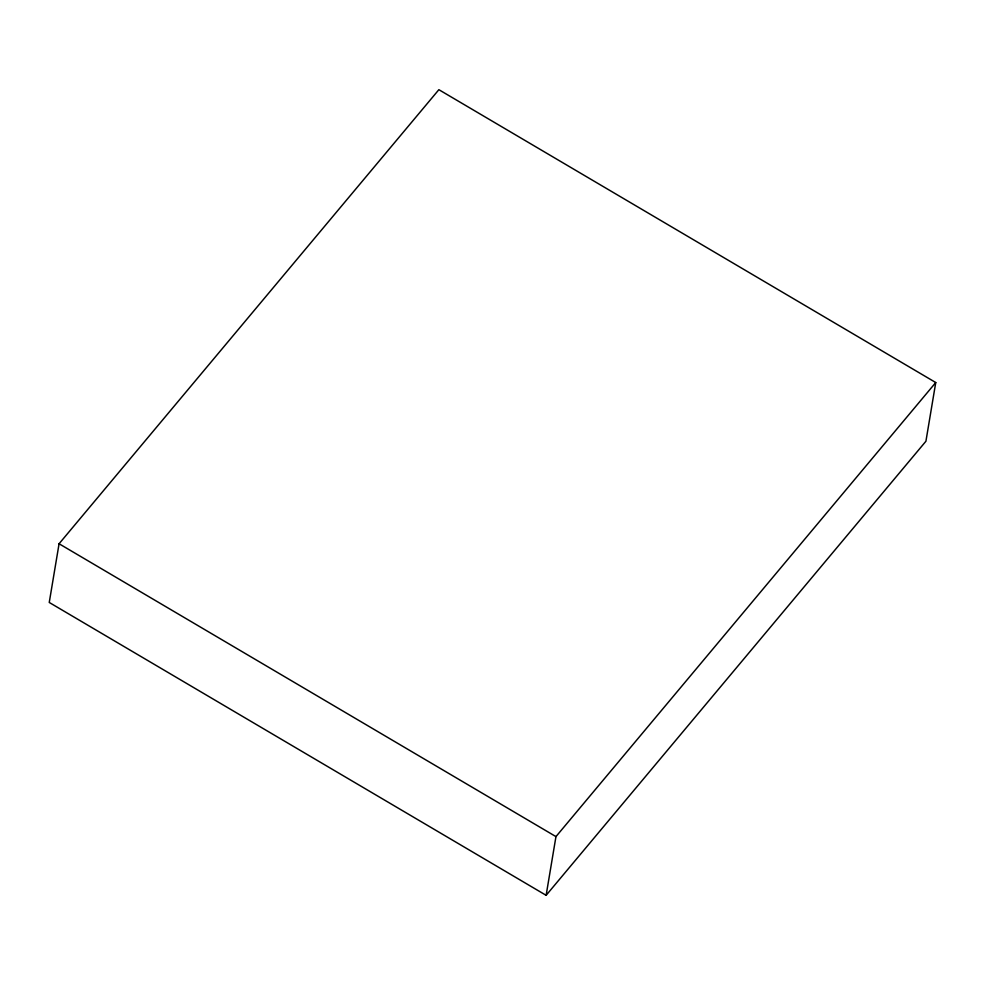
<?xml version="1.0" encoding="UTF-8"?>
<svg xmlns="http://www.w3.org/2000/svg" width="985" height="985" viewBox="0 0 985 985"><rect width="100%" height="100%" fill="white"/><g stroke="black" fill="none" stroke-linecap="round" stroke-linejoin="round"><path stroke-width="1.48" d="M59.075 543.757L49.25 602.463L546.133 895.316L925.925 441.243L935.75 382.537L438.867 89.684L59.075 543.757L555.959 836.61L546.133 895.316M555.959 836.61L935.75 382.537"/></g></svg>
